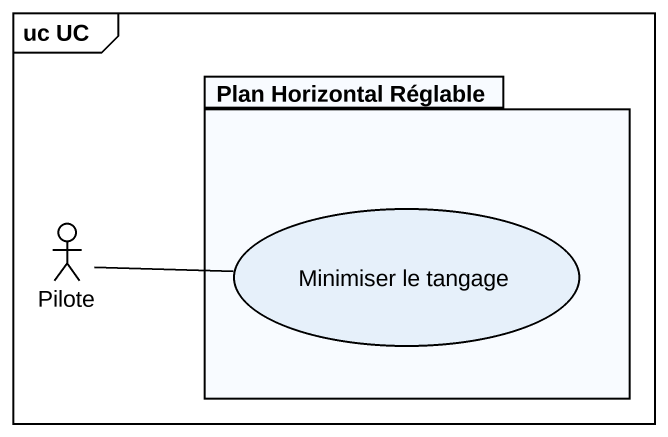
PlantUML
@startuml
mainframe uc UC
package "Plan Horizontal Réglable" as Plan_Horizontal_Réglable {
  usecase "Minimiser le tangage" as Minimiser_le_tangage
}
actor Pilote
Pilote -right- Minimiser_le_tangage
@enduml
